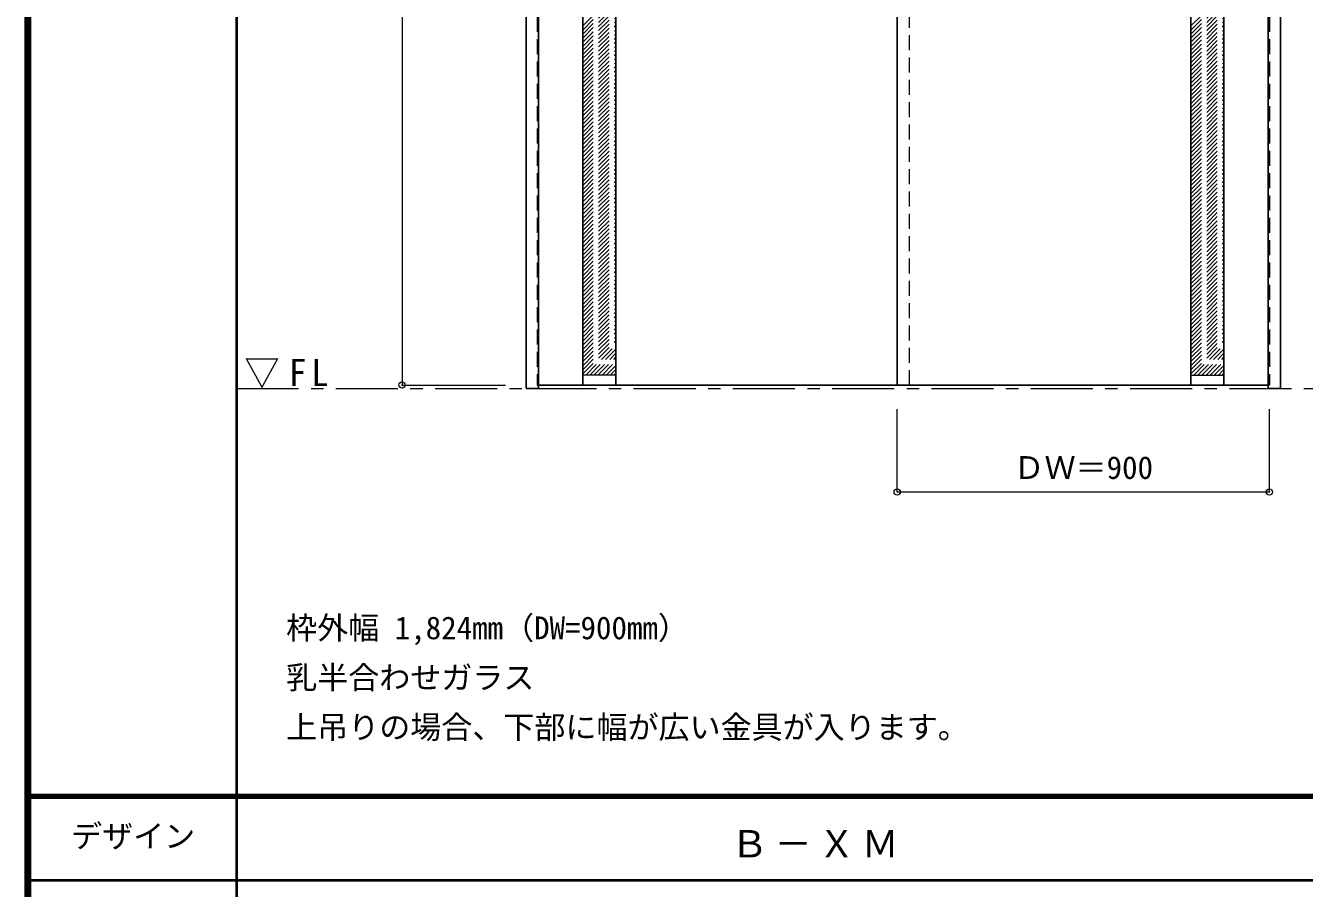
# Model space of a CAD drawing. Units: millimetres, scale not verified. Extents: x -6000 to 5700, y -4307 to 4260.
# Drawn here: x -6000 to -2909, y -36 to 2051 of the extents above; entities that cross this region are included whole.
import ezdxf
from ezdxf.enums import TextEntityAlignment as Align

# ---------------------------------------------------------------- set-up
doc = ezdxf.new("R2010")
doc.units = ezdxf.units.MM
doc.header["$LTSCALE"] = 30
doc.header["$PDMODE"] = 32
doc.header["$PDSIZE"] = 15
doc.linetypes.add('CHAIN1', pattern=[8, 5, -1, 1, -1])
doc.linetypes.add('DASHED1', pattern=[1.8, 1.2, -0.6])
for name, color, linetype, lineweight in [('0-1_通り芯', 7, 'CHAIN1', 18), ('0-2_扉', 4, 'DASHED1', 9), ('0-3_仕上げ', 3, 'Continuous', 25), ('0-4_枠', 3, 'Continuous', 25), ('0-A_文字', 7, 'Continuous', 18), ('0-B_寸法', 4, 'Continuous', 9), ('0-C_ハッチ', 4, 'DASHED1', 9), ('F-1_枠', 6, 'Continuous', 40), ('F-A_文字', 7, 'Continuous', 18)]:
    doc.layers.add(name, color=color, linetype=linetype, lineweight=lineweight)
doc.styles.add('ＭＳ ゴシック', font='')
doc.styles.get('ＭＳ ゴシック').set_extended_font_data('MS Gothic')

msp = doc.modelspace()

# ---------------------------------------------------------------- linework, layer by layer
at = {"layer": '0-1_通り芯'}
msp.add_line((-5490, 1173), (100, 1173), dxfattribs=at)
at = {"layer": '0-2_扉'}
for p, q in [((-4763, 3529.5), (-4763, 1181.5)), ((-3863, 1181.5), (-3863, 3529.5)), ((-2993, 3529.5), (-2993, 1181.5)), ((-4763, 1181.5), (-4760, 1181.5)), ((-2993, 1181.5), (-2996, 1181.5))]:
    msp.add_line(p, q, dxfattribs=at)
at = {"layer": '0-2_扉', "color": 3, "linetype": 'Continuous', "lineweight": 25}
for p, q in [((-3893, 1181.5), (-3893, 3529.5)), ((-4760, 1181.5), (-2996, 1181.5))]:
    msp.add_line(p, q, dxfattribs=at)
at = {"layer": '0-3_仕上げ'}
for p, q in [((-4653, 1181.5), (-4653, 3529.5)), ((-4573, 1181.5), (-4573, 3529.5)), ((-3183, 1181.5), (-3183, 3529.5)), ((-3103, 1181.5), (-3103, 3529.5))]:
    msp.add_line(p, q, dxfattribs=at)
at = {"layer": '0-3_仕上げ', "color": 7, "lineweight": 18}
for p, q in [((-4573, 1205.5), (-4653, 1205.5)), ((-3183, 1205.5), (-3103, 1205.5))]:
    msp.add_line(p, q, dxfattribs=at)
at = {"layer": '0-4_枠'}
for p, q in [((-4790, 1173), (-4790, 3573)), ((-4760, 1173), (-4760, 3573)), ((-2996, 1182.04), (-2996, 3573)), ((-2966, 1173), (-2966, 3573)), ((-2996, 1181.7), (-2996, 1182.04)), ((-4760, 1173), (-4790, 1173))]:
    msp.add_line(p, q, dxfattribs=at)
msp.add_lwpolyline([(-2966, 1173), (-2996, 1173), (-2996, 1181.7)], dxfattribs=at)
at = {"layer": '0-B_寸法'}
for p, q in [((-5090, 3529.5), (-5090, 1181.5)), ((-5090, 1181.5), (-4840, 1181.5)), ((-3893, 923), (-3893, 1123)), ((-2993, 923), (-2993, 1123)), ((-3893, 923), (-2993, 923))]:
    msp.add_line(p, q, dxfattribs=at)
at = {"layer": '0-B_寸法', "color": 7}
for p in [(-5090, 1181.5), (-3893, 923), (-2993, 923)]:
    msp.add_point(p, dxfattribs=at)
at = {"layer": '0-C_ハッチ'}
for p, q in [((-4653, 2049.84), (-4573, 2129.84)), ((-4653, 2039.95), (-4573, 2119.95)), ((-4653, 2030.05), (-4573, 2110.05)), ((-3183, 2049.84), (-3103, 2129.84)), ((-3183, 2039.95), (-3103, 2119.95)), ((-3183, 2030.05), (-3103, 2110.05)), ((-4653, 2020.15), (-4573, 2100.15)), ((-4653, 2010.25), (-4573, 2090.25)), ((-4653, 2000.35), (-4573, 2080.35)), ((-3183, 2020.15), (-3103, 2100.15)), ((-3183, 2010.25), (-3103, 2090.25)), ((-3183, 2000.35), (-3103, 2080.35)), ((-4653, 1990.45), (-4573, 2070.45)), ((-4653, 1980.55), (-4573, 2060.55)), ((-4653, 1970.65), (-4573, 2050.65)), ((-4653, 1960.75), (-4573, 2040.75)), ((-3183, 1990.45), (-3103, 2070.45)), ((-3183, 1980.55), (-3103, 2060.55)), ((-3183, 1970.65), (-3103, 2050.65)), ((-3183, 1960.75), (-3103, 2040.75)), ((-4653, 1950.85), (-4573, 2030.85)), ((-4653, 1940.95), (-4573, 2020.95)), ((-4653, 1931.05), (-4573, 2011.05)), ((-3183, 1950.85), (-3103, 2030.85)), ((-3183, 1940.95), (-3103, 2020.95)), ((-3183, 1931.05), (-3103, 2011.05)), ((-4653, 1921.15), (-4573, 2001.15)), ((-4653, 1911.25), (-4573, 1991.25)), ((-4653, 1901.35), (-4573, 1981.35)), ((-3183, 1921.15), (-3103, 2001.15)), ((-3183, 1911.25), (-3103, 1991.25)), ((-3183, 1901.35), (-3103, 1981.35)), ((-4653, 1891.45), (-4573, 1971.45)), ((-4653, 1881.55), (-4573, 1961.55)), ((-4653, 1871.65), (-4573, 1951.65)), ((-3183, 1891.45), (-3103, 1971.45)), ((-3183, 1881.55), (-3103, 1961.55)), ((-3183, 1871.65), (-3103, 1951.65)), ((-4653, 1861.75), (-4573, 1941.75)), ((-4653, 1851.86), (-4573, 1931.86)), ((-4653, 1841.96), (-4573, 1921.96)), ((-3183, 1861.75), (-3103, 1941.75)), ((-3183, 1851.86), (-3103, 1931.86)), ((-3183, 1841.96), (-3103, 1921.96)), ((-4653, 1832.06), (-4573, 1912.06)), ((-4653, 1822.16), (-4573, 1902.16)), ((-4653, 1812.26), (-4573, 1892.26)), ((-3183, 1832.06), (-3103, 1912.06)), ((-3183, 1822.16), (-3103, 1902.16)), ((-3183, 1812.26), (-3103, 1892.26)), ((-4653, 1802.36), (-4573, 1882.36)), ((-4653, 1792.46), (-4573, 1872.46)), ((-4653, 1782.56), (-4573, 1862.56)), ((-3183, 1802.36), (-3103, 1882.36)), ((-3183, 1792.46), (-3103, 1872.46)), ((-3183, 1782.56), (-3103, 1862.56)), ((-4653, 1772.66), (-4573, 1852.66)), ((-4653, 1762.76), (-4573, 1842.76)), ((-4653, 1752.86), (-4573, 1832.86)), ((-3183, 1772.66), (-3103, 1852.66)), ((-3183, 1762.76), (-3103, 1842.76)), ((-3183, 1752.86), (-3103, 1832.86)), ((-4653, 1742.96), (-4573, 1822.96)), ((-4653, 1733.06), (-4573, 1813.06)), ((-4653, 1723.16), (-4573, 1803.16)), ((-4653, 1713.26), (-4573, 1793.26)), ((-3183, 1742.96), (-3103, 1822.96)), ((-3183, 1733.06), (-3103, 1813.06)), ((-3183, 1723.16), (-3103, 1803.16)), ((-3183, 1713.26), (-3103, 1793.26)), ((-4653, 1703.36), (-4573, 1783.36)), ((-4653, 1693.46), (-4573, 1773.46)), ((-4653, 1683.56), (-4573, 1763.56)), ((-3183, 1703.36), (-3103, 1783.36)), ((-3183, 1693.46), (-3103, 1773.46)), ((-3183, 1683.56), (-3103, 1763.56)), ((-4653, 1673.66), (-4573, 1753.66)), ((-4653, 1663.76), (-4573, 1743.76)), ((-4653, 1653.87), (-4573, 1733.87)), ((-3183, 1673.66), (-3103, 1753.66)), ((-3183, 1663.76), (-3103, 1743.76)), ((-3183, 1653.87), (-3103, 1733.87)), ((-4653, 1643.97), (-4573, 1723.97)), ((-4653, 1634.07), (-4573, 1714.07)), ((-4653, 1624.17), (-4573, 1704.17)), ((-3183, 1643.97), (-3103, 1723.97)), ((-3183, 1634.07), (-3103, 1714.07)), ((-3183, 1624.17), (-3103, 1704.17)), ((-4653, 1614.27), (-4573, 1694.27)), ((-4653, 1604.37), (-4573, 1684.37)), ((-4653, 1594.47), (-4573, 1674.47)), ((-3183, 1614.27), (-3103, 1694.27)), ((-3183, 1604.37), (-3103, 1684.37)), ((-3183, 1594.47), (-3103, 1674.47)), ((-4653, 1584.57), (-4573, 1664.57)), ((-4653, 1574.67), (-4573, 1654.67)), ((-4653, 1564.77), (-4573, 1644.77)), ((-3183, 1584.57), (-3103, 1664.57)), ((-3183, 1574.67), (-3103, 1654.67)), ((-3183, 1564.77), (-3103, 1644.77)), ((-4653, 1554.87), (-4573, 1634.87)), ((-4653, 1544.97), (-4573, 1624.97)), ((-4653, 1535.07), (-4573, 1615.07)), ((-3183, 1554.87), (-3103, 1634.87)), ((-3183, 1544.97), (-3103, 1624.97)), ((-3183, 1535.07), (-3103, 1615.07)), ((-4653, 1525.17), (-4573, 1605.17)), ((-4653, 1515.27), (-4573, 1595.27)), ((-4653, 1505.37), (-4573, 1585.37)), ((-3183, 1525.17), (-3103, 1605.17)), ((-3183, 1515.27), (-3103, 1595.27)), ((-3183, 1505.37), (-3103, 1585.37)), ((-4653, 1495.47), (-4573, 1575.47)), ((-4653, 1485.57), (-4573, 1565.57)), ((-4653, 1475.67), (-4573, 1555.67)), ((-4653, 1465.77), (-4573, 1545.77)), ((-3183, 1495.47), (-3103, 1575.47)), ((-3183, 1485.57), (-3103, 1565.57)), ((-3183, 1475.67), (-3103, 1555.67)), ((-3183, 1465.77), (-3103, 1545.77)), ((-4653, 1455.88), (-4573, 1535.88)), ((-4653, 1445.98), (-4573, 1525.98)), ((-4653, 1436.08), (-4573, 1516.08)), ((-3183, 1455.88), (-3103, 1535.88)), ((-3183, 1445.98), (-3103, 1525.98)), ((-3183, 1436.08), (-3103, 1516.08)), ((-4653, 1426.18), (-4573, 1506.18)), ((-4653, 1416.28), (-4573, 1496.28)), ((-4653, 1406.38), (-4573, 1486.38)), ((-3183, 1426.18), (-3103, 1506.18)), ((-3183, 1416.28), (-3103, 1496.28)), ((-3183, 1406.38), (-3103, 1486.38)), ((-4653, 1396.48), (-4573, 1476.48)), ((-4653, 1386.58), (-4573, 1466.58)), ((-4653, 1376.68), (-4573, 1456.68)), ((-3183, 1396.48), (-3103, 1476.48)), ((-3183, 1386.58), (-3103, 1466.58)), ((-3183, 1376.68), (-3103, 1456.68)), ((-4653, 1366.78), (-4573, 1446.78)), ((-4653, 1356.88), (-4573, 1436.88)), ((-4653, 1346.98), (-4573, 1426.98)), ((-3183, 1366.78), (-3103, 1446.78)), ((-3183, 1356.88), (-3103, 1436.88)), ((-3183, 1346.98), (-3103, 1426.98)), ((-4653, 1337.08), (-4573, 1417.08)), ((-4653, 1327.18), (-4573, 1407.18)), ((-4653, 1317.28), (-4573, 1397.28)), ((-3183, 1337.08), (-3103, 1417.08)), ((-3183, 1327.18), (-3103, 1407.18)), ((-3183, 1317.28), (-3103, 1397.28)), ((-4653, 1307.38), (-4573, 1387.38)), ((-4653, 1297.48), (-4573, 1377.48)), ((-4653, 1287.58), (-4573, 1367.58)), ((-3183, 1307.38), (-3103, 1387.38)), ((-3183, 1297.48), (-3103, 1377.48)), ((-3183, 1287.58), (-3103, 1367.58)), ((-4653, 1277.68), (-4573, 1357.68)), ((-4653, 1267.78), (-4573, 1347.78)), ((-4653, 1257.89), (-4573, 1337.89)), ((-3183, 1277.68), (-3103, 1357.68)), ((-3183, 1267.78), (-3103, 1347.78)), ((-3183, 1257.89), (-3103, 1337.89)), ((-4653, 1247.99), (-4573, 1327.99)), ((-4653, 1238.09), (-4573, 1318.09)), ((-4653, 1228.19), (-4573, 1308.19)), ((-3183, 1247.99), (-3103, 1327.99)), ((-3183, 1238.09), (-3103, 1318.09)), ((-3183, 1228.19), (-3103, 1308.19)), ((-4653, 1218.29), (-4573, 1298.29)), ((-4653, 1208.39), (-4573, 1288.39)), ((-4645.99, 1205.5), (-4573, 1278.49)), ((-4636.09, 1205.5), (-4573, 1268.59)), ((-3183, 1218.29), (-3103, 1298.29)), ((-3183, 1208.39), (-3103, 1288.39)), ((-3175.99, 1205.5), (-3103, 1278.49)), ((-3166.09, 1205.5), (-3103, 1268.59)), ((-4626.19, 1205.5), (-4573, 1258.69)), ((-4616.29, 1205.5), (-4573, 1248.79)), ((-4606.39, 1205.5), (-4573, 1238.89)), ((-3156.19, 1205.5), (-3103, 1258.69)), ((-3146.29, 1205.5), (-3103, 1248.79)), ((-3136.39, 1205.5), (-3103, 1238.89)), ((-4596.49, 1205.5), (-4573, 1228.99)), ((-4586.59, 1205.5), (-4573, 1219.09)), ((-4576.69, 1205.5), (-4573, 1209.19)), ((-3126.49, 1205.5), (-3103, 1228.99)), ((-3116.59, 1205.5), (-3103, 1219.09)), ((-3106.69, 1205.5), (-3103, 1209.19))]:
    msp.add_line(p, q, dxfattribs=at)
at = {"layer": 'F-1_枠'}
for p, q in [((-6000, 4175), (-6000, -4205)), ((-5995, 4175), (-5995, -4205)), ((-5990, 4175), (-5990, -4205)), ((-5490, 4175), (-5490, -3790)), ((-6000, 190.5), (5700, 190.5)), ((-6000, 187.5), (5700, 187.5)), ((-6000, 184.5), (5700, 184.5)), ((-6000, -15.5), (5700, -15.5))]:
    msp.add_line(p, q, dxfattribs=at)

# ---------------------------------------------------------------- texts
at = {"layer": '0-A_文字', "style": 'ＭＳ ゴシック'}
for s, p in [('枠外幅 1,824mm（DW=900mm）', (-5370, 550.5)), ('乳半合わせガラス', (-5370, 430.5)), ('上吊りの場合、下部に幅が広い金具が入ります。', (-5370, 310.5))]:
    msp.add_text(s, height=54.99, dxfattribs=at).set_placement(p, align=Align.BOTTOM_LEFT)
at = {"layer": '0-A_文字', "char_height": 65.98, "attachment_point": 7, "style": 'ＭＳ ゴシック'}
for s, insert in [('\\T1.26;\\W0.95;▽FL', (-5471.25, 1173)), ('\\T1.17;Ｂ－ＸＭ', (-4295, 39.5))]:
    msp.add_mtext(s, dxfattribs=dict(at, insert=insert))
at = {"layer": '0-B_寸法', "color": 7, "style": 'ＭＳ ゴシック'}
msp.add_text('ＤＷ＝900', height=54.99, dxfattribs=at).set_placement((-3611.75, 938), align=Align.BOTTOM_LEFT)
at = {"layer": 'F-A_文字', "style": 'ＭＳ ゴシック'}
msp.add_text('デザイン', height=54.99, dxfattribs=at).set_placement((-5890, 47), align=Align.BOTTOM_LEFT)

doc.saveas('drawing.dxf')
